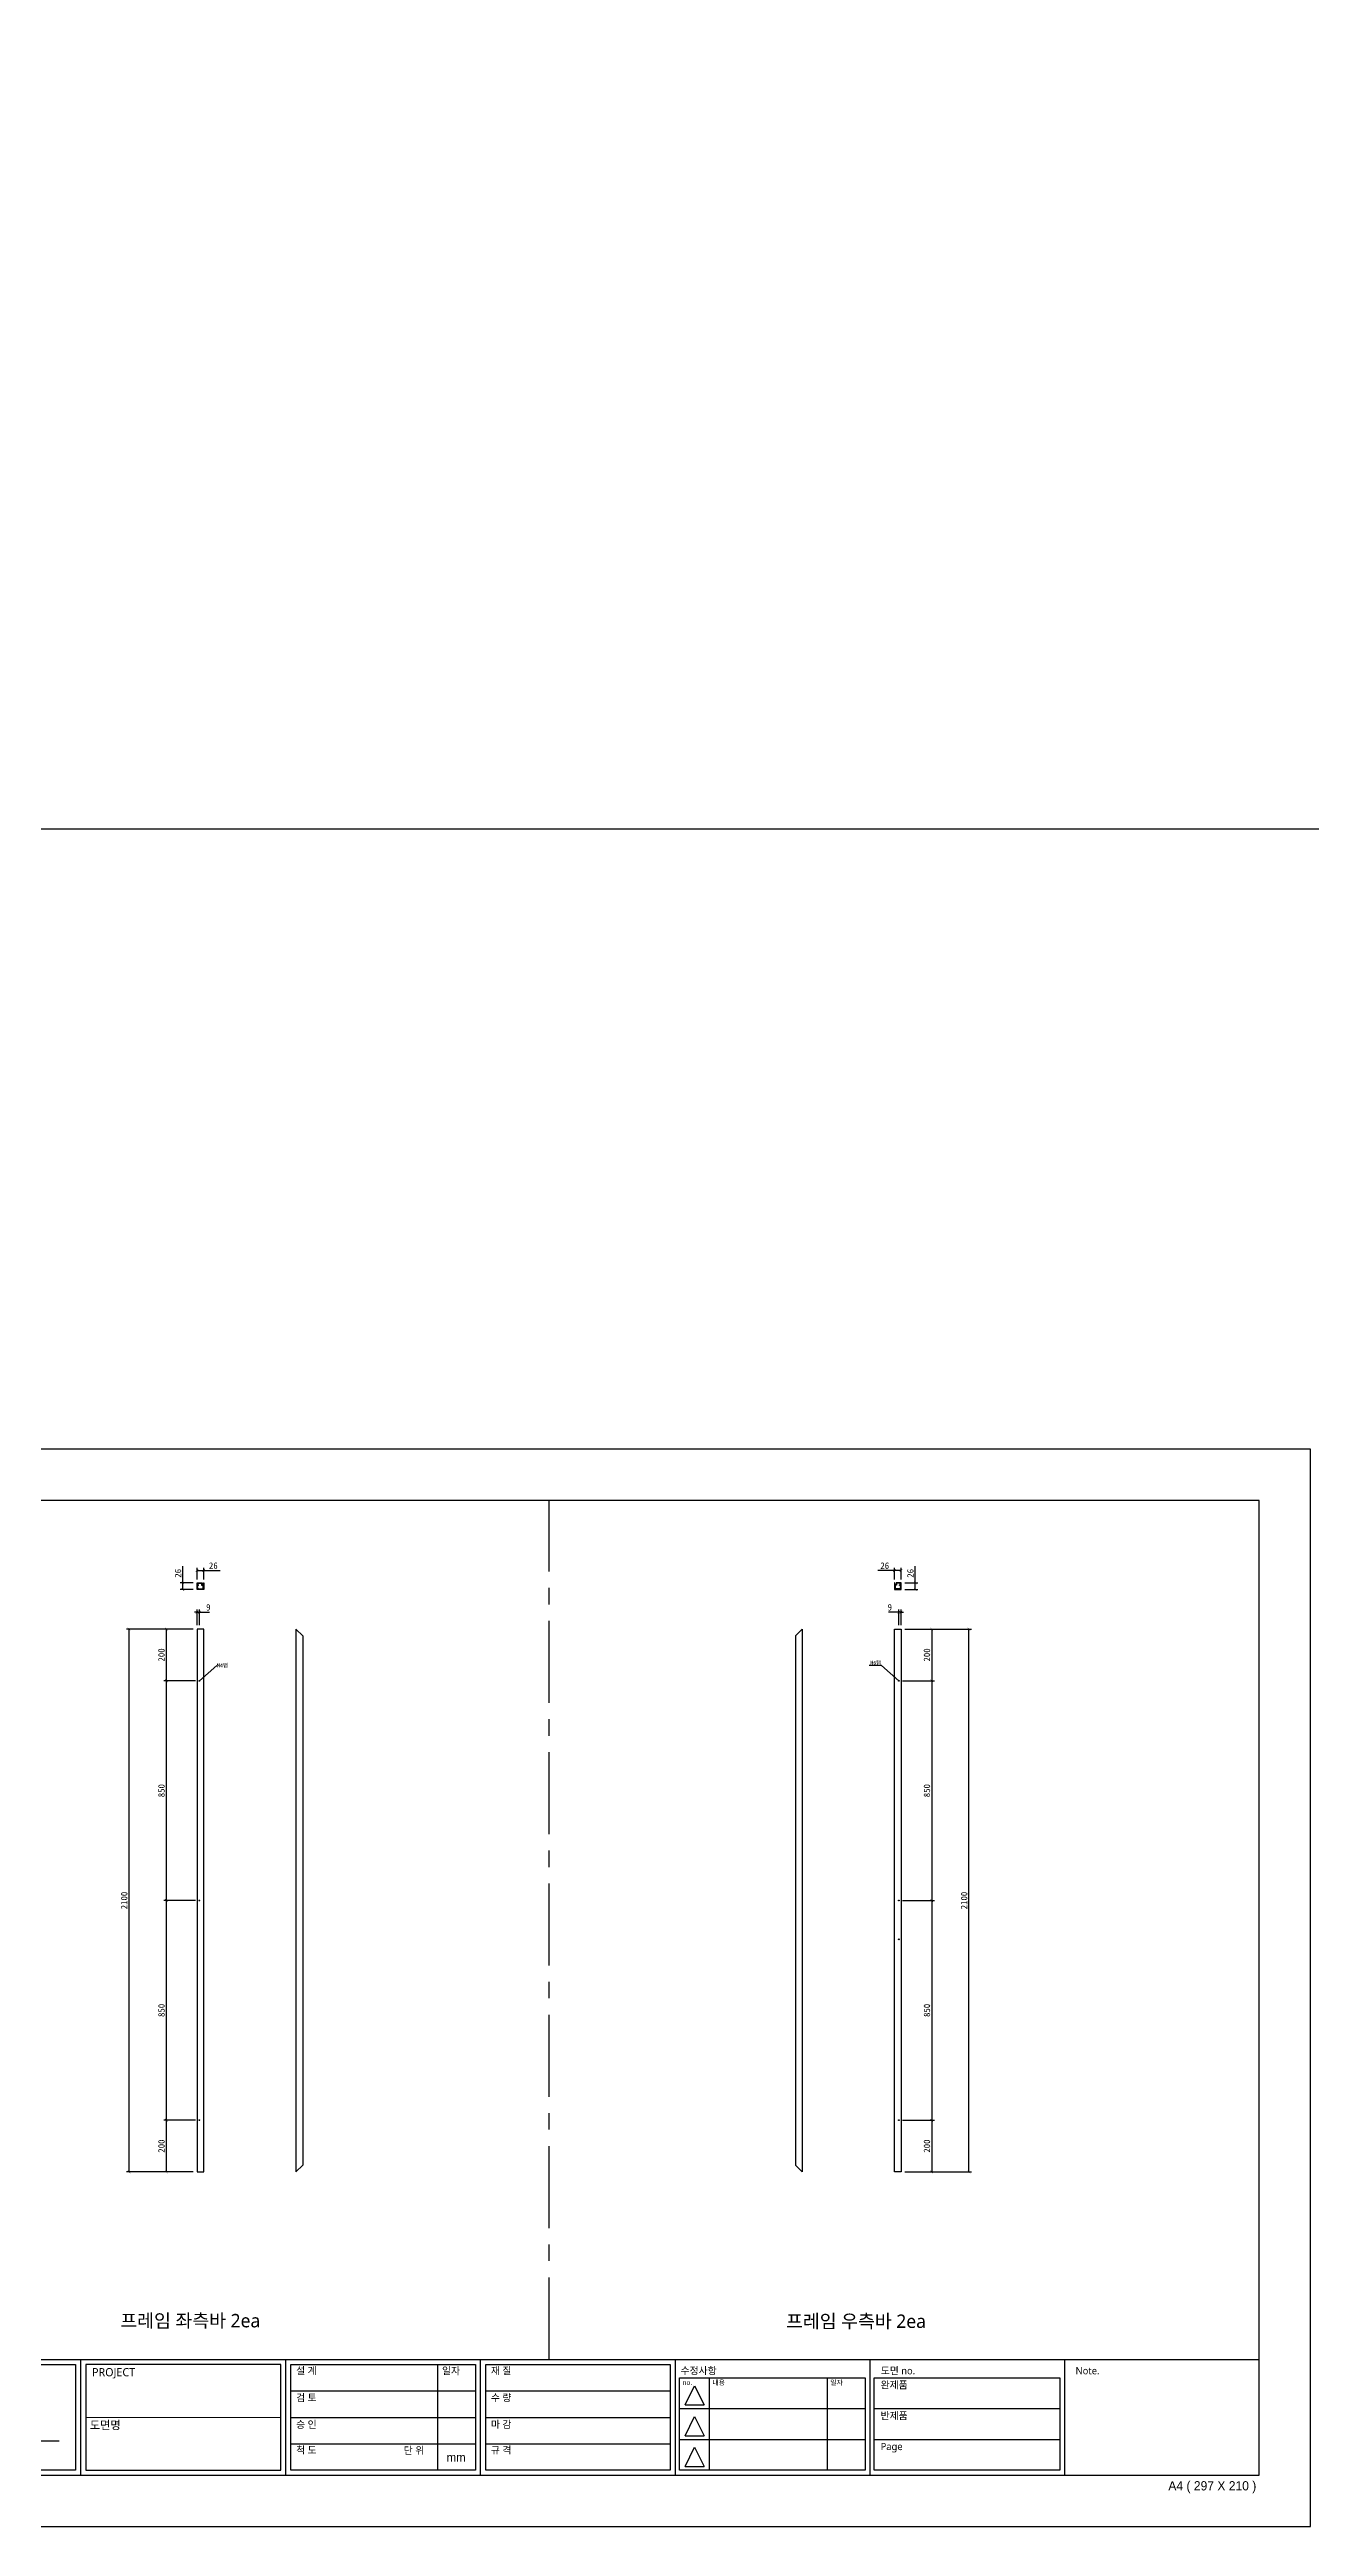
# Model space of a CAD drawing. Header units: millimetres. Extents: x -44117 to 256353, y -2095463 to 65325.
# Drawn here: x 77702 to 82583, y -4777 to 4805 of the extents above; entities that cross this region are included whole.
import ezdxf
from ezdxf import colors
from ezdxf.entities.mleader import LeaderData, LeaderLine
from ezdxf.math import Vec2, Vec3

# ---------------------------------------------------------------- set-up
doc = ezdxf.new("R2010")
doc.units = ezdxf.units.MM
doc.header["$LTSCALE"] = 10
doc.linetypes.add('CENTER', pattern=[50.8, 31.75, -6.35, 6.35, -6.35])
doc.layers.add('cen', color=1, linetype='CENTER')
doc.styles.add('고딕', font='')
doc.styles.get('고딕').set_extended_font_data('HYgtrE')
doc.dimstyles.new('ISO-25', dxfattribs={"dimtxt": 2.5, "dimasz": 2.5, "dimexe": 1, "dimexo": 1, "dimtad": 1, "dimtxsty": 'Standard', "dimblk": 'ARCHTICK', "dimcen": 2.5, "dimadec": 0, "dimazin": 0, "dimtfac": 1, "dimtmove": 0, "dimatfit": 3, "dimfxl": 0, "dimarcsym": 0})

# ---------------------------------------------------------------- blocks, each defined once
blk = doc.blocks.new('A$C2EC13F1B')
at = {"color": 7}
for p, q in [((-3.67, -0.83), (-1.17, 4.17)), ((-1.17, 4.17), (1.33, -0.83))]:
    blk.add_line(p, q, dxfattribs=at)
blk.add_lwpolyline([(-3.67, -0.83), (1.33, -0.83)], dxfattribs=at)
blk = doc.blocks.new('a4 1scale')
at = {"color": 8}
for p, q in [((-15144.83, -4477.05), (-14867.83, -4477.05)), ((-15097.66, -4499.61), (-15097.66, -4477.05)), ((-15057.67, -4499.62), (-15057.67, -4477.06)), ((-15028.06, -4478.06), (-15028.06, -4498.62)), ((-15019.68, -4499.62), (-15019.68, -4477.06)), ((-14981.69, -4499.62), (-14981.69, -4477.06)), ((-14943.7, -4499.62), (-14943.7, -4477.06)), ((-14905.71, -4499.62), (-14905.71, -4477.06)), ((-15056.67, -4483.2), (-15020.68, -4483.2)), ((-15018.68, -4483.2), (-14982.69, -4483.2)), ((-14980.9, -4480.63), (-14944.7, -4480.63)), ((-14975.07, -4480.63), (-14975.07, -4498.62)), ((-14952.08, -4480.63), (-14952.08, -4498.62)), ((-14942.91, -4480.63), (-14906.71, -4480.63)), ((-15096.66, -4488.33), (-15058.67, -4488.34)), ((-15056.67, -4488.34), (-15020.68, -4488.34)), ((-15018.68, -4488.34), (-14982.69, -4488.34)), ((-14980.9, -4486.63), (-14944.7, -4486.63)), ((-14942.91, -4486.63), (-14906.71, -4486.63)), ((-15141.53, -4492.95), (-15101.88, -4492.95)), ((-15056.67, -4493.48), (-15020.68, -4493.48)), ((-15018.68, -4493.48), (-14982.69, -4493.48)), ((-14980.9, -4492.63), (-14944.7, -4492.63)), ((-14942.91, -4492.63), (-14906.71, -4492.63))]:
    blk.add_line(p, q, dxfattribs=at)
for points in [[(-15154.83, -4509.61), (-14857.83, -4509.61), (-14857.83, -4299.61), (-15154.83, -4299.61)], [(-15144.83, -4499.61), (-14867.83, -4499.61), (-14867.83, -4309.61), (-15144.83, -4309.61)]]:
    blk.add_lwpolyline(points, close=True)
for points in [[(-15143.82, -4478.05), (-15098.66, -4478.05), (-15098.66, -4498.61), (-15143.83, -4498.61)], [(-15058.67, -4478.06), (-15096.66, -4478.05), (-15096.66, -4498.61), (-15058.66, -4498.62)], [(-15056.67, -4478.06), (-15020.68, -4478.06), (-15020.68, -4498.62), (-15056.67, -4498.62)], [(-15018.68, -4478.06), (-14982.69, -4478.06), (-14982.69, -4498.62), (-15018.68, -4498.62)]]:
    blk.add_lwpolyline(points, close=True, dxfattribs=at)
for points in [[(-14944.7, -4480.63), (-14944.7, -4498.62), (-14980.9, -4498.62), (-14980.9, -4480.63)], [(-14906.71, -4480.63), (-14906.71, -4498.62), (-14942.91, -4498.62), (-14942.91, -4480.63)]]:
    blk.add_lwpolyline(points, dxfattribs=at)
at = {"color": 8, "xscale": 0.7469071166727064, "yscale": 0.7469071166727064, "zscale": 0.7469071166727064}
for p in [(-14977.06, -4485.3), (-14977.06, -4491.3), (-14977.06, -4497.29)]:
    blk.add_blockref('A$C2EC13F1B', p, dxfattribs=at)
at = {"color": 8, "style": '고딕'}
for s, insert, char_height, width, attachment_point in [('{\\fMalgun Gothic|b0|i0|c129|p50;PROJECT}', (-15095.45, -4478.74), 1.6004, 37.4801, 1), ('{\\fMalgun Gothic|b0|i0|c129|p50;설 계}', (-15055.65, -4478.55), 1.4003, 21.6513, 1), ('{\\fGulim|b0|i0|c129|p50;일자}', (-15027.2, -4478.57), 1.4, 24.7824, 1), ('{\\fMalgun Gothic|b0|i0|c129|p50;재 질}', (-15017.66, -4478.55), 1.4003, 21.6513, 1), ('{\\fMalgun Gothic|b0|i0|c129|p50;수정사항}', (-14980.67, -4478.55), 1.4003, 21.6513, 1), ('{\\fMalgun Gothic|b0|i0|c129|p50;도면 no.}', (-14941.63, -4478.55), 1.4003, 21.6513, 1), ('{\\fMalgun Gothic|b0|i0|c129|p50;Note.}', (-14903.64, -4478.55), 1.4003, 21.6513, 1), ('{\\fMalgun Gothic|b0|i0|c129|p50;검 토}', (-15055.65, -4483.82), 1.4003, 21.6513, 1), ('{\\fMalgun Gothic|b0|i0|c129|p50;수 량}', (-15017.66, -4483.82), 1.4003, 21.6513, 1), ('{\\fMalgun Gothic|b0|i0|c129|p50;no.}', (-14980.32, -4481.07), 0.96, 25.9815, 1), ('{\\fMalgun Gothic|b0|i0|c129|p50;내용}', (-14974.49, -4481.07), 0.96, 25.9815, 1), ('{\\fMalgun Gothic|b0|i0|c129|p50;일자}', (-14951.5, -4481.07), 0.96, 25.9815, 1), ('{\\fGulim|b0|i0|c129|p50;완\\fMalgun Gothic|b0|i0|c129|p50;제품}', (-14941.66, -4481.32), 1.4003, 21.6513, 1), ('{\\fMalgun Gothic|b0|i0|c129|p50;도면명}', (-15095.89, -4489.07), 1.6004, 37.4801, 1), ('{\\fMalgun Gothic|b0|i0|c129|p50;승 인}', (-15055.65, -4489.02), 1.4003, 21.6513, 1), ('{\\fMalgun Gothic|b0|i0|c129|p50;마 감}', (-15017.66, -4489.02), 1.4003, 21.6513, 1), ('{\\fMalgun Gothic|b0|i0|c129|p50;반제품}', (-14941.66, -4487.32), 1.4003, 21.6513, 1), ('{\\fMalgun Gothic|b0|i0|c129|p50;척 도 }', (-15055.65, -4494.02), 1.4003, 21.6513, 1), ('{\\fGulim|b0|i0|c129|p50;단 위}', (-15034.68, -4494.09), 1.4003, 21.6513, 1), ('{\\fMalgun Gothic|b0|i0|c129|p50;규 격 }', (-15017.66, -4494.02), 1.4003, 21.6513, 1), ('{\\fMalgun Gothic|b0|i0|c129|p50;Page}', (-14941.66, -4493.32), 1.4003, 21.6513, 1), ('mm', (-15024.45, -4496.13), 1.7, 15.2516, 5), ('{\\C8;P-01-01}', (-15144.37, -4500.78), 1.8004, 27.0059, 1), ('{\\C8;A4 ( 297 X 210 )}', (-14868.4, -4500.78), 1.8004, 27.0059, 3)]:
    blk.add_mtext(s, dxfattribs=dict(at, insert=insert, char_height=char_height, width=width, attachment_point=attachment_point))
blk = doc.blocks.new('_ArchTick')
at = {"color": 0, "linetype": 'ByBlock', "const_width": 0.15}
blk.add_lwpolyline([(-0.5, -0.5), (0.5, 0.5)], dxfattribs=at)
blk = doc.blocks.new('*D7577')
at = {"color": 0, "lineweight": -2}
for p, q in [((78258.3, -1305.7), (78144.4, -1305.7)), ((78154.4, -1305.7), (78154.4, -1505.7)), ((78267.3, -1505.7), (78144.4, -1505.7))]:
    blk.add_line(p, q, dxfattribs=at)
at = {"layer": 'Defpoints', "color": 0}
for p in [(78273.3, -1305.7), (78154.4, -1505.7), (78282.3, -1505.7)]:
    blk.add_point(p, dxfattribs=at)
at = {"color": 0, "lineweight": -2, "xscale": 10, "yscale": 10, "zscale": 10}
for p, rotation in [((78154.4, -1305.7), 90), ((78154.4, -1505.7), 270)]:
    blk.add_blockref('_ArchTick', p, dxfattribs=dict(at, rotation=rotation))
at = {"color": 0, "insert": (78135.6, -1405.7), "char_height": 25, "attachment_point": 5, "rotation": 90}
blk.add_mtext('200', dxfattribs=at)
blk = doc.blocks.new('*D7578')
at = {"color": 0, "lineweight": -2}
for p, q in [((78267.3, -1505.7), (78144.4, -1505.7)), ((78154.4, -1505.7), (78154.4, -2355.7)), ((78267.3, -2355.7), (78144.4, -2355.7))]:
    blk.add_line(p, q, dxfattribs=at)
at = {"layer": 'Defpoints', "color": 0}
for p in [(78282.3, -1505.7), (78154.4, -2355.7), (78282.3, -2355.7)]:
    blk.add_point(p, dxfattribs=at)
at = {"color": 0, "lineweight": -2, "xscale": 10, "yscale": 10, "zscale": 10}
for p, rotation in [((78154.4, -1505.7), 90), ((78154.4, -2355.7), 270)]:
    blk.add_blockref('_ArchTick', p, dxfattribs=dict(at, rotation=rotation))
at = {"color": 0, "insert": (78135.6, -1930.7), "char_height": 25, "attachment_point": 5, "rotation": 90}
blk.add_mtext('850', dxfattribs=at)
blk = doc.blocks.new('*D7579')
at = {"color": 0, "lineweight": -2}
for p, q in [((78267.3, -2355.7), (78144.4, -2355.7)), ((78154.4, -2355.7), (78154.4, -3205.7)), ((78267.3, -3205.7), (78144.4, -3205.7))]:
    blk.add_line(p, q, dxfattribs=at)
at = {"layer": 'Defpoints', "color": 0}
for p in [(78282.3, -2355.7), (78154.4, -3205.7), (78282.3, -3205.7)]:
    blk.add_point(p, dxfattribs=at)
at = {"color": 0, "lineweight": -2, "xscale": 10, "yscale": 10, "zscale": 10}
for p, rotation in [((78154.4, -2355.7), 90), ((78154.4, -3205.7), 270)]:
    blk.add_blockref('_ArchTick', p, dxfattribs=dict(at, rotation=rotation))
at = {"color": 0, "insert": (78135.6, -2780.7), "char_height": 25, "attachment_point": 5, "rotation": 90}
blk.add_mtext('850', dxfattribs=at)
blk = doc.blocks.new('*D7580')
at = {"color": 0, "lineweight": -2}
for p, q in [((78267.3, -3205.7), (78144.4, -3205.7)), ((78154.4, -3205.7), (78154.4, -3405.7)), ((78258.3, -3405.7), (78144.4, -3405.7))]:
    blk.add_line(p, q, dxfattribs=at)
at = {"layer": 'Defpoints', "color": 0}
for p in [(78282.3, -3205.7), (78154.4, -3405.7), (78273.3, -3405.7)]:
    blk.add_point(p, dxfattribs=at)
at = {"color": 0, "lineweight": -2, "xscale": 10, "yscale": 10, "zscale": 10}
for p, rotation in [((78154.4, -3205.7), 90), ((78154.4, -3405.7), 270)]:
    blk.add_blockref('_ArchTick', p, dxfattribs=dict(at, rotation=rotation))
at = {"color": 0, "insert": (78135.6, -3305.7), "char_height": 25, "attachment_point": 5, "rotation": 90}
blk.add_mtext('200', dxfattribs=at)
blk = doc.blocks.new('*D7581')
at = {"color": 0, "lineweight": -2}
for p, q in [((78273.3, -1240.4), (78263.3, -1240.4)), ((78273.3, -1290.7), (78273.3, -1230.4)), ((78273.3, -1240.4), (78282.3, -1240.4)), ((78282.3, -1290.7), (78282.3, -1230.4)), ((78282.3, -1240.4), (78321.4, -1240.4))]:
    blk.add_line(p, q, dxfattribs=at)
at = {"layer": 'Defpoints', "color": 0}
for p in [(78282.3, -1240.4), (78273.3, -1305.7), (78282.3, -1305.7)]:
    blk.add_point(p, dxfattribs=at)
at = {"color": 0, "lineweight": -2, "xscale": 10, "yscale": 10, "zscale": 10}
blk.add_blockref('_ArchTick', (78273.3, -1240.4), dxfattribs=at)
at = {"color": 0, "lineweight": -2, "xscale": 10, "yscale": 10, "zscale": 10, "rotation": 180}
blk.add_blockref('_ArchTick', (78282.3, -1240.4), dxfattribs=at)
at = {"color": 0, "insert": (78316.9, -1221.7), "char_height": 25, "attachment_point": 5}
blk.add_mtext('9', dxfattribs=at)
blk = doc.blocks.new('*D7582')
at = {"color": 0, "lineweight": -2}
for p, q in [((78258.3, -1305.7), (78000.3, -1305.7)), ((78010.3, -3405.7), (78010.3, -1305.7)), ((78258.3, -3405.7), (78000.3, -3405.7))]:
    blk.add_line(p, q, dxfattribs=at)
at = {"layer": 'Defpoints', "color": 0}
for p in [(78010.3, -1305.7), (78273.3, -1305.7), (78273.3, -3405.7)]:
    blk.add_point(p, dxfattribs=at)
at = {"color": 0, "lineweight": -2, "xscale": 10, "yscale": 10, "zscale": 10}
for p, rotation in [((78010.3, -1305.7), 90), ((78010.3, -3405.7), 270)]:
    blk.add_blockref('_ArchTick', p, dxfattribs=dict(at, rotation=rotation))
at = {"color": 0, "insert": (77991.6, -2355.7), "char_height": 25, "attachment_point": 5, "rotation": 90}
blk.add_mtext('2100', dxfattribs=at)
blk = doc.blocks.new('*D7583')
at = {"color": 0, "lineweight": -2}
for p, q in [((81013.1, -1305.7), (81126.9, -1305.7)), ((81116.9, -1305.7), (81116.9, -1505.7)), ((81004.1, -1505.7), (81126.9, -1505.7))]:
    blk.add_line(p, q, dxfattribs=at)
at = {"layer": 'Defpoints', "color": 0}
for p in [(80998.1, -1305.7), (80989.1, -1505.7), (81116.9, -1505.7)]:
    blk.add_point(p, dxfattribs=at)
at = {"color": 0, "lineweight": -2, "xscale": 10, "yscale": 10, "zscale": 10}
for p, rotation in [((81116.9, -1305.7), 90), ((81116.9, -1505.7), 270)]:
    blk.add_blockref('_ArchTick', p, dxfattribs=dict(at, rotation=rotation))
at = {"color": 0, "insert": (81098.2, -1405.7), "char_height": 25, "attachment_point": 5, "rotation": 90}
blk.add_mtext('200', dxfattribs=at)
blk = doc.blocks.new('*D7584')
at = {"color": 0, "lineweight": -2}
for p, q in [((81004.1, -1505.7), (81126.9, -1505.7)), ((81116.9, -1505.7), (81116.9, -2355.7)), ((81004.1, -2355.7), (81126.9, -2355.7))]:
    blk.add_line(p, q, dxfattribs=at)
at = {"layer": 'Defpoints', "color": 0}
for p in [(80989.1, -1505.7), (80989.1, -2355.7), (81116.9, -2355.7)]:
    blk.add_point(p, dxfattribs=at)
at = {"color": 0, "lineweight": -2, "xscale": 10, "yscale": 10, "zscale": 10}
for p, rotation in [((81116.9, -1505.7), 90), ((81116.9, -2355.7), 270)]:
    blk.add_blockref('_ArchTick', p, dxfattribs=dict(at, rotation=rotation))
at = {"color": 0, "insert": (81098.2, -1930.7), "char_height": 25, "attachment_point": 5, "rotation": 90}
blk.add_mtext('850', dxfattribs=at)
blk = doc.blocks.new('*D7585')
at = {"color": 0, "lineweight": -2}
for p, q in [((81004.1, -2355.7), (81126.9, -2355.7)), ((81116.9, -2355.7), (81116.9, -3205.7)), ((81004.1, -3205.7), (81126.9, -3205.7))]:
    blk.add_line(p, q, dxfattribs=at)
at = {"layer": 'Defpoints', "color": 0}
for p in [(80989.1, -2355.7), (80989.1, -3205.7), (81116.9, -3205.7)]:
    blk.add_point(p, dxfattribs=at)
at = {"color": 0, "lineweight": -2, "xscale": 10, "yscale": 10, "zscale": 10}
for p, rotation in [((81116.9, -2355.7), 90), ((81116.9, -3205.7), 270)]:
    blk.add_blockref('_ArchTick', p, dxfattribs=dict(at, rotation=rotation))
at = {"color": 0, "insert": (81098.2, -2780.7), "char_height": 25, "attachment_point": 5, "rotation": 90}
blk.add_mtext('850', dxfattribs=at)
blk = doc.blocks.new('*D7586')
at = {"color": 0, "lineweight": -2}
for p, q in [((81004.1, -3205.7), (81126.9, -3205.7)), ((81116.9, -3205.7), (81116.9, -3405.7)), ((81013.1, -3405.7), (81126.9, -3405.7))]:
    blk.add_line(p, q, dxfattribs=at)
at = {"layer": 'Defpoints', "color": 0}
for p in [(80989.1, -3205.7), (80998.1, -3405.7), (81116.9, -3405.7)]:
    blk.add_point(p, dxfattribs=at)
at = {"color": 0, "lineweight": -2, "xscale": 10, "yscale": 10, "zscale": 10}
for p, rotation in [((81116.9, -3205.7), 90), ((81116.9, -3405.7), 270)]:
    blk.add_blockref('_ArchTick', p, dxfattribs=dict(at, rotation=rotation))
at = {"color": 0, "insert": (81098.2, -3305.7), "char_height": 25, "attachment_point": 5, "rotation": 90}
blk.add_mtext('200', dxfattribs=at)
blk = doc.blocks.new('*D7587')
at = {"color": 0, "lineweight": -2}
for p, q in [((80989.1, -1240.4), (80949.9, -1240.4)), ((80989.1, -1290.7), (80989.1, -1230.4)), ((80998.1, -1240.4), (80989.1, -1240.4)), ((80998.1, -1290.7), (80998.1, -1230.4)), ((80998.1, -1240.4), (81008.1, -1240.4))]:
    blk.add_line(p, q, dxfattribs=at)
at = {"layer": 'Defpoints', "color": 0}
for p in [(80989.1, -1240.4), (80989.1, -1305.7), (80998.1, -1305.7)]:
    blk.add_point(p, dxfattribs=at)
at = {"color": 0, "lineweight": -2, "xscale": 10, "yscale": 10, "zscale": 10}
blk.add_blockref('_ArchTick', (80989.1, -1240.4), dxfattribs=at)
at = {"color": 0, "lineweight": -2, "xscale": 10, "yscale": 10, "zscale": 10, "rotation": 180}
blk.add_blockref('_ArchTick', (80998.1, -1240.4), dxfattribs=at)
at = {"color": 0, "insert": (80954.5, -1221.7), "char_height": 25, "attachment_point": 5}
blk.add_mtext('9', dxfattribs=at)
blk = doc.blocks.new('*D7588')
at = {"color": 0, "lineweight": -2}
for p, q in [((81013.1, -1305.7), (81271, -1305.7)), ((81261, -3405.7), (81261, -1305.7)), ((81013.1, -3405.7), (81271, -3405.7))]:
    blk.add_line(p, q, dxfattribs=at)
at = {"layer": 'Defpoints', "color": 0}
for p in [(80998.1, -1305.7), (81261, -1305.7), (80998.1, -3405.7)]:
    blk.add_point(p, dxfattribs=at)
at = {"color": 0, "lineweight": -2, "xscale": 10, "yscale": 10, "zscale": 10}
for p, rotation in [((81261, -1305.7), 90), ((81261, -3405.7), 270)]:
    blk.add_blockref('_ArchTick', p, dxfattribs=dict(at, rotation=rotation))
at = {"color": 0, "insert": (81242.3, -2355.7), "char_height": 25, "attachment_point": 5, "rotation": 90}
blk.add_mtext('2100', dxfattribs=at)
blk = doc.blocks.new('*D7612')
at = {"color": 0, "lineweight": -2}
for p, q in [((78258.8, -1127), (78208.4, -1127)), ((78218.4, -1127), (78218.4, -1062.8)), ((78218.4, -1153), (78218.4, -1127)), ((78258.8, -1153), (78208.4, -1153))]:
    blk.add_line(p, q, dxfattribs=at)
at = {"layer": 'Defpoints', "color": 0}
for p in [(78218.4, -1127), (78273.8, -1127), (78273.8, -1153)]:
    blk.add_point(p, dxfattribs=at)
at = {"color": 0, "lineweight": -2, "xscale": 10, "yscale": 10, "zscale": 10}
for p, rotation in [((78218.4, -1127), 90), ((78218.4, -1153), 270)]:
    blk.add_blockref('_ArchTick', p, dxfattribs=dict(at, rotation=rotation))
at = {"color": 0, "insert": (78199.7, -1089.9), "char_height": 25, "attachment_point": 5, "rotation": 90}
blk.add_mtext('26', dxfattribs=at)
blk = doc.blocks.new('*D7613')
at = {"color": 0, "lineweight": -2}
for p, q in [((78273.3, -1113.4), (78273.3, -1069.1)), ((78273.3, -1079.1), (78299.3, -1079.1)), ((78299.3, -1113.4), (78299.3, -1069.1)), ((78299.3, -1079.1), (78363.4, -1079.1))]:
    blk.add_line(p, q, dxfattribs=at)
at = {"layer": 'Defpoints', "color": 0}
for p in [(78273.3, -1128.4), (78299.3, -1079.1), (78299.3, -1128.4)]:
    blk.add_point(p, dxfattribs=at)
at = {"color": 0, "lineweight": -2, "xscale": 10, "yscale": 10, "zscale": 10, "rotation": 180}
blk.add_blockref('_ArchTick', (78273.3, -1079.1), dxfattribs=at)
at = {"color": 0, "lineweight": -2, "xscale": 10, "yscale": 10, "zscale": 10}
blk.add_blockref('_ArchTick', (78299.3, -1079.1), dxfattribs=at)
at = {"color": 0, "insert": (78336.4, -1060.4), "char_height": 25, "attachment_point": 5}
blk.add_mtext('26', dxfattribs=at)
blk = doc.blocks.new('*D7614')
at = {"color": 0, "lineweight": -2}
for p, q in [((81012.6, -1127), (81062.9, -1127)), ((81052.9, -1127), (81052.9, -1062.8)), ((81052.9, -1153), (81052.9, -1127)), ((81012.6, -1153), (81062.9, -1153))]:
    blk.add_line(p, q, dxfattribs=at)
at = {"layer": 'Defpoints', "color": 0}
for p in [(80997.6, -1127), (81052.9, -1127), (80997.6, -1153)]:
    blk.add_point(p, dxfattribs=at)
at = {"color": 0, "lineweight": -2, "xscale": 10, "yscale": 10, "zscale": 10}
for p, rotation in [((81052.9, -1127), 90), ((81052.9, -1153), 270)]:
    blk.add_blockref('_ArchTick', p, dxfattribs=dict(at, rotation=rotation))
at = {"color": 0, "insert": (81034.2, -1089.9), "char_height": 25, "attachment_point": 5, "rotation": 90}
blk.add_mtext('26', dxfattribs=at)
blk = doc.blocks.new('*D7615')
at = {"color": 0, "lineweight": -2}
for p, q in [((80972.1, -1079.1), (80907.9, -1079.1)), ((80972.1, -1113.4), (80972.1, -1069.1)), ((80998.1, -1079.1), (80972.1, -1079.1)), ((80998.1, -1113.4), (80998.1, -1069.1))]:
    blk.add_line(p, q, dxfattribs=at)
at = {"layer": 'Defpoints', "color": 0}
for p in [(80972.1, -1079.1), (80972.1, -1128.4), (80998.1, -1128.4)]:
    blk.add_point(p, dxfattribs=at)
at = {"color": 0, "lineweight": -2, "xscale": 10, "yscale": 10, "zscale": 10, "rotation": 180}
blk.add_blockref('_ArchTick', (80972.1, -1079.1), dxfattribs=at)
at = {"color": 0, "lineweight": -2, "xscale": 10, "yscale": 10, "zscale": 10}
blk.add_blockref('_ArchTick', (80998.1, -1079.1), dxfattribs=at)
at = {"color": 0, "insert": (80935, -1060.4), "char_height": 25, "attachment_point": 5}
blk.add_mtext('26', dxfattribs=at)

msp = doc.modelspace()

# ---------------------------------------------------------------- linework, layer by layer
for p, q in [((78274.77579, -1151.45786), (78274.77579, -1135.45786)), ((78274.77579, -1135.45786), (78277.77579, -1135.45786)), ((78276.27579, -1134.45786), (78276.27579, -1128.45786)), ((78276.27579, -1128.45786), (78291.07579, -1128.45786)), ((78278.47579, -1134.45786), (78276.27579, -1134.45786)), ((78277.77579, -1135.45786), (78277.77579, -1137.15786)), ((78277.77579, -1148.75786), (78277.77579, -1151.45786)), ((78278.07579, -1137.45786), (78278.47579, -1137.45786)), ((78278.47579, -1148.45786), (78278.07579, -1148.45786)), ((78278.77579, -1137.15786), (78278.77579, -1134.75786)), ((78278.77579, -1149.95786), (78278.77579, -1148.75786)), ((78291.07579, -1128.45786), (78291.07579, -1134.95786)), ((78291.07579, -1134.95786), (78291.07579, -1136.15786)), ((78291.37579, -1136.45786), (78292.57579, -1136.45786)), ((78292.57579, -1136.45786), (78296.27579, -1136.45786)), ((78292.57579, -1136.45786), (78292.57579, -1136.45786)), ((78296.27579, -1136.45786), (78296.27579, -1151.45786)), ((80978.75935, -1136.45786), (80975.05935, -1136.45786)), ((80975.05935, -1136.45786), (80975.05935, -1151.45786)), ((80979.95935, -1136.45786), (80978.75935, -1136.45786)), ((80978.75935, -1136.45786), (80978.75935, -1136.45786)), ((80995.05935, -1128.45786), (80980.25935, -1128.45786)), ((80980.25935, -1128.45786), (80980.25935, -1134.95786)), ((80980.25935, -1134.95786), (80980.25935, -1136.15786)), ((80992.55935, -1137.15786), (80992.55935, -1134.75786)), ((80992.55935, -1149.95786), (80992.55935, -1148.75786)), ((80992.85935, -1134.45786), (80995.05935, -1134.45786)), ((80993.25935, -1137.45786), (80992.85935, -1137.45786)), ((80992.85935, -1148.45786), (80993.25935, -1148.45786)), ((80996.55935, -1135.45786), (80993.55935, -1135.45786)), ((80993.55935, -1135.45786), (80993.55935, -1137.15786)), ((80993.55935, -1148.75786), (80993.55935, -1151.45786)), ((80995.05935, -1134.45786), (80995.05935, -1128.45786)), ((80996.55935, -1151.45786), (80996.55935, -1135.45786)), ((78277.77579, -1151.45786), (78274.77579, -1151.45786)), ((78278.77579, -1149.95786), (78292.27579, -1149.95786)), ((78292.27579, -1151.45786), (78292.27579, -1149.95786)), ((78296.27579, -1151.45786), (78292.27579, -1151.45786)), ((80975.05935, -1151.45786), (80979.05935, -1151.45786)), ((80979.05935, -1151.45786), (80979.05935, -1149.95786)), ((80992.55935, -1149.95786), (80979.05935, -1149.95786)), ((80993.55935, -1151.45786), (80996.55935, -1151.45786)), ((78299.27579, -1305.66602), (78273.27579, -1305.66602)), ((78273.27579, -1305.66602), (78273.27579, -3405.66602)), ((78299.27579, -3405.66602), (78299.27579, -1305.66602)), ((78656.22038, -1305.66602), (78656.22038, -3405.66602)), ((78682.22038, -1331.66602), (78656.22038, -1305.66602)), ((78682.22038, -1331.66602), (78682.22038, -3379.66602)), ((80589.11476, -1331.66602), (80615.11476, -1305.66602)), ((80589.11476, -1331.66602), (80589.11476, -3379.66602)), ((80615.11476, -1305.66602), (80615.11476, -3405.66602)), ((80972.05935, -3405.66602), (80972.05935, -1305.66602)), ((80972.05935, -1305.66602), (80998.05935, -1305.66602)), ((80998.05935, -1305.66602), (80998.05935, -3405.66602)), ((78273.27579, -3405.66602), (78299.27579, -3405.66602)), ((78682.22038, -3379.66602), (78656.22038, -3405.66602)), ((80589.11476, -3379.66602), (80615.11476, -3405.66602)), ((80998.05935, -3405.66602), (80972.05935, -3405.66602))]:
    msp.add_line(p, q)
msp.add_lwpolyline([(55807.15874, 16035.57311), (91162.2911, 16035.57311), (91162.2911, 1789.18038), (55807.15874, 1789.18038)], close=True)
for points in [[(78297.77566, -1127.25786, -0.4142135624), (78298.07566, -1126.95786), (78298.97579, -1126.95786, -0.4142135624), (78299.27579, -1127.25786), (78299.27579, -1152.45786, -0.4142135624), (78298.77579, -1152.95786), (78273.77579, -1152.95786, -0.4142135624), (78273.27579, -1152.45786), (78273.27579, -1127.45786, -0.4142135624), (78273.77579, -1126.95786), (78292.07579, -1126.95786, -0.4142135624), (78292.57579, -1127.45786), (78292.57579, -1134.95786), (78297.77579, -1134.95786), (78297.77579, -1127.25786)], [(80973.55948, -1127.25786, 0.4142135624), (80973.25948, -1126.95786), (80972.35935, -1126.95786, 0.4142135624), (80972.05935, -1127.25786), (80972.05935, -1152.45786, 0.4142135624), (80972.55935, -1152.95786), (80997.55935, -1152.95786, 0.4142135624), (80998.05935, -1152.45786), (80998.05935, -1127.45786, 0.4142135624), (80997.55935, -1126.95786), (80979.25935, -1126.95786, 0.4142135624), (80978.75935, -1127.45786), (80978.75935, -1134.95786), (80973.55935, -1134.95786), (80973.55935, -1127.25786)]]:
    msp.add_lwpolyline(points, format="xyb")
for centre in [(78282.27579, -1505.66602), (80989.05935, -1505.66602), (78282.27579, -2355.66602), (80989.05935, -2355.66602), (80989.05935, -2505.66602), (78282.27579, -3205.66602), (80989.05935, -3205.66602)]:
    msp.add_circle(centre, 1.5)
for centre, start, end in [((78278.07579, -1137.15786), 180, 270), ((78278.07579, -1148.75786), 90, 180), ((78278.47579, -1134.75786), 0, 90), ((78278.47579, -1137.15786), 270, 0), ((78278.47579, -1148.75786), 0, 90), ((78291.37579, -1136.15786), 180, 270), ((80979.95935, -1136.15786), 270, 0), ((80992.85935, -1134.75786), 90, 180), ((80992.85935, -1137.15786), 180, 270), ((80992.85935, -1148.75786), 90, 180), ((80993.25935, -1137.15786), 270, 0), ((80993.25935, -1148.75786), 0, 90)]:
    msp.add_arc(centre, 0.3, start, end)
at = {"layer": 'cen'}
msp.add_line((79635.66757, -4131.06109), (79635.66757, -808.08247), dxfattribs=at)

# ---------------------------------------------------------------- block references
at = {"color": 1, "xscale": 19.845, "yscale": 19.845, "zscale": 19.845}
msp.add_blockref('a4 1scale', (377436.28495, 84716.10852), dxfattribs=at)

# ---------------------------------------------------------------- texts
at = {"color": 142, "char_height": 52.004575, "width": 1506.5379465, "attachment_point": 5, "style": '고딕'}
for s, insert in [('{\\fMalgun Gothic|b0|i0|c129|p50;프레임 좌측바 2ea}', (78247.15678, -3983.69818)), ('{\\fMalgun Gothic|b0|i0|c129|p50;프레임 우측바 2ea}', (80823.61281, -3985.93833))]:
    msp.add_mtext(s, dxfattribs=dict(at, insert=insert))

# ---------------------------------------------------------------- dimensions: what is measured, and where the dimension line sits
for base, p1, p2, picture, middle in [((78299.27579, -1079.14642), (78273.27579, -1128.44346), (78299.27579, -1128.44346), '*D7613', (78336.35913, -1060.39642)), ((78282.27579, -1240.4114), (78273.27579, -1305.66602), (78282.27579, -1305.66602), '*D7581', (78316.85913, -1221.6614))]:
    dim = msp.add_linear_dim(base=base, p1=p1, p2=p2, dimstyle='ISO-25', override={"dimscale": 10, "dimasz": 1, "dimexo": 1.5})
    dim.commit()
    dim.dimension.update_dxf_attribs({"geometry": picture, "text_midpoint": middle})
for base, p1, p2, angle, override, picture, middle in [((80972.05935, -1079.14642), (80998.05935, -1128.44346), (80972.05935, -1128.44346), 180, {"dimscale": 10, "dimasz": 1, "dimexo": 1.5}, '*D7615', (80934.97602, -1060.39642)), ((78218.41512, -1126.95786), (78273.77579, -1152.95786), (78273.77579, -1126.95786), 90, {"dimscale": 10, "dimasz": 1, "dimexo": 1.5}, '*D7612', (78199.66512, -1089.87452)), ((81052.92003, -1126.95786), (80997.55935, -1152.95786), (80997.55935, -1126.95786), 90, {"dimscale": 10, "dimasz": 1, "dimexo": 1.5}, '*D7614', (81034.17003, -1089.87452)), ((80989.05935, -1240.4114), (80998.05935, -1305.66602), (80989.05935, -1305.66602), 180, {"dimscale": 10, "dimasz": 1, "dimexo": 1.5}, '*D7587', (80954.47602, -1221.6614)), ((78010.30265, -1305.66602), (78273.27579, -3405.66602), (78273.27579, -1305.66602), 90, {"dimscale": 10, "dimasz": 1, "dimexo": 1.5}, '*D7582', (77991.55265, -2355.66602)), ((78154.38717, -1505.66602), (78273.27579, -1305.66602), (78282.27579, -1505.66602), 90, {"dimscale": 10, "dimasz": 1, "dimexo": 1.5}, '*D7577', (78135.63717, -1405.66602)), ((81116.94797, -1505.66602), (80998.05935, -1305.66602), (80989.05935, -1505.66602), 90, {"dimscale": 10, "dimasz": 1, "dimexo": 1.5}, '*D7583', (81098.19797, -1405.66602)), ((81261.03249, -1305.66602), (80998.05935, -3405.66602), (80998.05935, -1305.66602), 90, {"dimscale": 10, "dimasz": 1, "dimexo": 1.5}, '*D7588', (81242.28249, -2355.66602)), ((78154.38717, -2355.66602), (78282.27579, -1505.66602), (78282.27579, -2355.66602), 90, {"dimscale": 10, "dimasz": 1, "dimexo": 1.5, "dimtmove": 1}, '*D7578', (78135.63717, -1930.66602)), ((81116.94797, -2355.66602), (80989.05935, -1505.66602), (80989.05935, -2355.66602), 90, {"dimscale": 10, "dimasz": 1, "dimexo": 1.5, "dimtmove": 1}, '*D7584', (81098.19797, -1930.66602)), ((78154.38717, -3205.66602), (78282.27579, -2355.66602), (78282.27579, -3205.66602), 90, {"dimscale": 10, "dimasz": 1, "dimexo": 1.5, "dimtmove": 1}, '*D7579', (78135.63717, -2780.66602)), ((81116.94797, -3205.66602), (80989.05935, -2355.66602), (80989.05935, -3205.66602), 90, {"dimscale": 10, "dimasz": 1, "dimexo": 1.5, "dimtmove": 1}, '*D7585', (81098.19797, -2780.66602)), ((78154.38717, -3405.66602), (78282.27579, -3205.66602), (78273.27579, -3405.66602), 90, {"dimscale": 10, "dimasz": 1, "dimexo": 1.5, "dimtmove": 1}, '*D7580', (78135.63717, -3305.66602)), ((81116.94797, -3405.66602), (80989.05935, -3205.66602), (80998.05935, -3405.66602), 90, {"dimscale": 10, "dimasz": 1, "dimexo": 1.5, "dimtmove": 1}, '*D7586', (81098.19797, -3305.66602))]:
    dim = msp.add_linear_dim(base=base, p1=p1, p2=p2, angle=angle, dimstyle='ISO-25', override=override)
    dim.commit()
    dim.dimension.update_dxf_attribs({"geometry": picture, "text_midpoint": middle})

# ---------------------------------------------------------------- leaders
ml = msp.add_multileader_mtext('Standard')
ml.set_content('M4{\\fGulim|b0|i0|c129|p50;탭}', color=256)
ml.set_leader_properties()
ml.build(insert=Vec2(0, 0))
ml.multileader.update_dxf_attribs({"text_right_attachment_type": 6, "dogleg_length": 0.36, "arrow_head_size": 0.18})
ctx = ml.context
ctx.base_point, ctx.char_height, ctx.arrow_head_size, ctx.landing_gap_size, ctx.plane_origin = Vec3(78349.73158, -1446.3233), 15, 0.18, 0.09, Vec3(78282.27579, -1505.66602)
ctx.right_attachment = 6
notes = []
notes.append((ctx, [(1, (1, 1, 0), (78349.37158, -1446.3233), (1, 0), 0.36, [(0, [(78282.27579, -1505.66602)], 0, [])])]))
ctx.mtext.insert, ctx.mtext.flow_direction = Vec3(78349.82158, -1438.55366), 5
ml = msp.add_multileader_mtext('Standard')
ml.set_content('M6{\\fGulim|b0|i0|c129|p50;탭}', color=256)
ml.set_leader_properties()
ml.build(insert=Vec2(0, 0))
ml.multileader.update_dxf_attribs({"text_right_attachment_type": 6, "dogleg_length": 0.36, "arrow_head_size": 0.18})
ctx = ml.context
ctx.base_point, ctx.char_height, ctx.arrow_head_size, ctx.landing_gap_size, ctx.plane_origin = Vec3(80874.24647, -1436.09294), 15, 0.18, 0.09, Vec3(80989.05935, -1505.66602)
ctx.right_attachment, ctx.text_align_type = 6, 2
notes.append((ctx, [(1, (1, 1, 0), (80921.96357, -1446.3233), (-1, 0), 0.36, [(0, [(80989.05935, -1505.66602)], 0, [])])]))
ctx.mtext.insert, ctx.mtext.alignment, ctx.mtext.flow_direction = Vec3(80921.51357, -1428.3233), 3, 5
for ctx, leaders in notes:
    for number, flags, end, landing, length, lines in leaders:
        leader = LeaderData()
        leader.index, (leader.has_last_leader_line, leader.has_dogleg_vector, leader.attachment_direction) = number, flags
        leader.last_leader_point, leader.dogleg_vector, leader.dogleg_length = Vec3(end), Vec3(landing), length
        for number, points, colour, breaks in lines:
            line = LeaderLine()
            line.index, line.vertices, line.color, line.breaks = number, Vec3.list(points), colors.encode_raw_color(colour), breaks
            leader.lines.append(line)
        ctx.leaders.append(leader)

doc.saveas('drawing.dxf')
